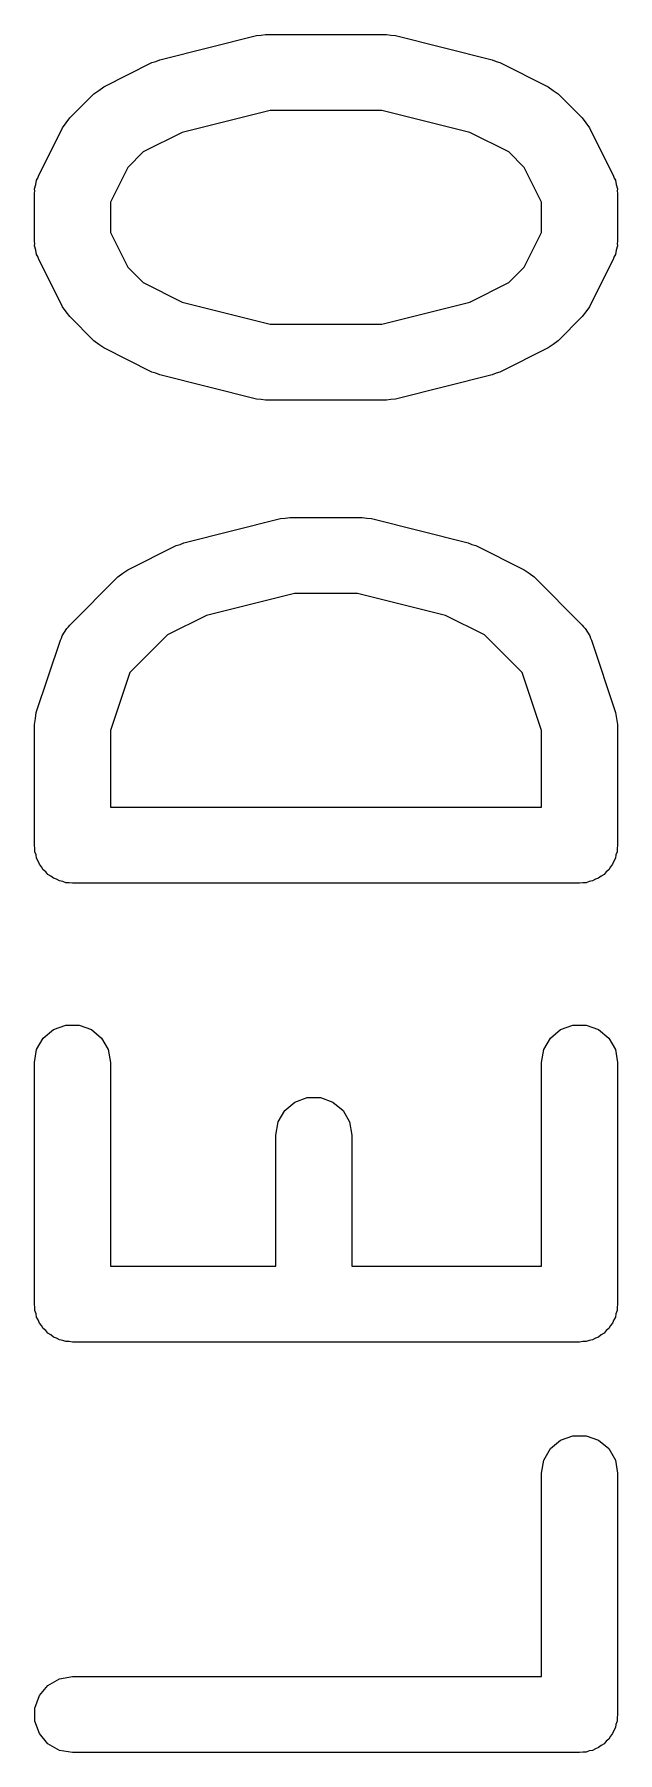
# Model space of a CAD drawing. Extents: x 37 to 154, y -133 to -20.
# Drawn here: x 62.637 to 63.787, y -27.74 to -24.352 of the extents above; entities that cross this region are included whole.
import ezdxf

# ---------------------------------------------------------------- set-up
doc = ezdxf.new("R2010")
doc.units = 0
doc.header["$MEASUREMENT"] = 0
doc.layers.add('BLACK', color=7, linetype='CONTINUOUS')

msp = doc.modelspace()

# ---------------------------------------------------------------- linework, layer by layer
at = {"layer": 'Black'}
for p, q in [((62.8847, -24.402), (63.0751, -24.3544)), ((63.0751, -24.3544), (63.0843, -24.3537)), ((63.0843, -24.3537), (63.0933, -24.3521)), ((63.0933, -24.3521), (63.3314, -24.3521)), ((63.3314, -24.3521), (63.3405, -24.3537)), ((63.3405, -24.3537), (63.3496, -24.3544)), ((63.3496, -24.3544), (63.5401, -24.402)), ((62.7741, -24.4553), (62.8693, -24.4077)), ((62.8693, -24.4077), (62.8772, -24.4053)), ((62.8772, -24.4053), (62.8847, -24.402)), ((63.5401, -24.402), (63.5476, -24.4053)), ((63.5476, -24.4053), (63.5554, -24.4077)), ((63.5554, -24.4077), (63.6507, -24.4553)), ((62.7644, -24.4625), (62.7741, -24.4553)), ((63.6507, -24.4553), (63.6603, -24.4625)), ((62.707, -24.517), (62.7546, -24.4693)), ((62.7546, -24.4693), (62.7644, -24.4625)), ((63.6603, -24.4625), (63.6702, -24.4693)), ((63.6702, -24.4693), (63.7178, -24.517)), ((62.6929, -24.5365), (62.7001, -24.5268)), ((62.7001, -24.5268), (62.707, -24.517)), ((63.1026, -24.5021), (62.929, -24.5455)), ((63.3222, -24.5021), (63.1026, -24.5021)), ((63.4957, -24.5455), (63.3222, -24.5021)), ((63.7178, -24.517), (63.7247, -24.5268)), ((63.7247, -24.5268), (63.7318, -24.5365)), ((62.6453, -24.6317), (62.6929, -24.5365)), ((62.929, -24.5455), (62.852, -24.584)), ((63.5727, -24.584), (63.4957, -24.5455)), ((63.7318, -24.5365), (63.7795, -24.6317)), ((62.852, -24.584), (62.8216, -24.6144)), ((63.6031, -24.6144), (63.5727, -24.584)), ((62.8216, -24.6144), (62.7874, -24.6829)), ((63.6374, -24.6829), (63.6031, -24.6144)), ((62.6374, -24.6652), (62.6381, -24.661)), ((62.6374, -24.7605), (62.6374, -24.6652)), ((62.6379, -24.6567), (62.6404, -24.6482)), ((62.6381, -24.661), (62.6379, -24.6567)), ((62.6404, -24.6482), (62.6419, -24.6396)), ((62.6419, -24.6396), (62.6441, -24.6358)), ((62.6441, -24.6358), (62.6453, -24.6317)), ((63.7795, -24.6317), (63.7807, -24.6358)), ((63.7807, -24.6358), (63.7829, -24.6396)), ((63.7829, -24.6396), (63.7844, -24.6482)), ((63.7844, -24.6482), (63.7869, -24.6567)), ((63.7869, -24.6567), (63.7866, -24.661)), ((63.7866, -24.661), (63.7874, -24.6652)), ((63.7874, -24.6652), (63.7874, -24.7605)), ((62.7874, -24.6829), (62.7874, -24.7428)), ((63.6374, -24.7428), (63.6374, -24.6829)), ((62.6381, -24.7647), (62.6374, -24.7605)), ((62.6379, -24.7691), (62.6381, -24.7647)), ((62.7874, -24.7428), (62.8216, -24.8113)), ((63.6031, -24.8113), (63.6374, -24.7428)), ((63.7874, -24.7605), (63.7866, -24.7647)), ((63.7866, -24.7647), (63.7869, -24.7691)), ((62.6404, -24.7775), (62.6379, -24.7691)), ((62.6419, -24.7861), (62.6404, -24.7775)), ((62.6441, -24.7899), (62.6419, -24.7861)), ((62.6453, -24.794), (62.6441, -24.7899)), ((62.6929, -24.8893), (62.6453, -24.794)), ((63.7795, -24.794), (63.7318, -24.8893)), ((63.7807, -24.7899), (63.7795, -24.794)), ((63.7829, -24.7861), (63.7807, -24.7899)), ((63.7844, -24.7775), (63.7829, -24.7861)), ((63.7869, -24.7691), (63.7844, -24.7775)), ((62.8216, -24.8113), (62.852, -24.8417)), ((63.5727, -24.8417), (63.6031, -24.8113)), ((62.852, -24.8417), (62.929, -24.8802)), ((63.4957, -24.8802), (63.5727, -24.8417)), ((62.7001, -24.8989), (62.6929, -24.8893)), ((62.707, -24.9087), (62.7001, -24.8989)), ((62.929, -24.8802), (63.1026, -24.9236)), ((63.3222, -24.9236), (63.4957, -24.8802)), ((63.7247, -24.8989), (63.7178, -24.9087)), ((63.7318, -24.8893), (63.7247, -24.8989)), ((62.7546, -24.9564), (62.707, -24.9087)), ((63.1026, -24.9236), (63.3222, -24.9236)), ((63.7178, -24.9087), (63.6702, -24.9564)), ((62.7644, -24.9633), (62.7546, -24.9564)), ((62.7741, -24.9704), (62.7644, -24.9633)), ((63.6603, -24.9633), (63.6507, -24.9704)), ((63.6702, -24.9564), (63.6603, -24.9633)), ((62.8693, -25.018), (62.7741, -24.9704)), ((63.6507, -24.9704), (63.5554, -25.018)), ((62.8772, -25.0204), (62.8693, -25.018)), ((62.8847, -25.0237), (62.8772, -25.0204)), ((63.0751, -25.0713), (62.8847, -25.0237)), ((63.5401, -25.0237), (63.3496, -25.0713)), ((63.5476, -25.0204), (63.5401, -25.0237)), ((63.5554, -25.018), (63.5476, -25.0204)), ((63.0843, -25.072), (63.0751, -25.0713)), ((63.3496, -25.0713), (63.3405, -25.072)), ((63.0933, -25.0736), (63.0843, -25.072)), ((63.3314, -25.0736), (63.0933, -25.0736)), ((63.3405, -25.072), (63.3314, -25.0736)), ((62.9323, -25.3544), (63.1228, -25.3068)), ((63.1228, -25.3068), (63.1319, -25.3061)), ((63.1319, -25.3061), (63.141, -25.3045)), ((63.141, -25.3045), (63.2838, -25.3045)), ((63.2838, -25.3045), (63.2928, -25.3061)), ((63.2928, -25.3061), (63.302, -25.3068)), ((63.302, -25.3068), (63.4925, -25.3544)), ((62.8217, -25.4077), (62.9169, -25.3601)), ((62.9169, -25.3601), (62.9248, -25.3577)), ((62.9248, -25.3577), (62.9323, -25.3544)), ((63.4925, -25.3544), (63.5, -25.3577)), ((63.5, -25.3577), (63.5078, -25.3601)), ((63.5078, -25.3601), (63.6031, -25.4077)), ((62.812, -25.4148), (62.8217, -25.4077)), ((63.6031, -25.4077), (63.6127, -25.4148)), ((62.707, -25.517), (62.8022, -25.4217)), ((62.8022, -25.4217), (62.812, -25.4148)), ((63.6127, -25.4148), (63.6226, -25.4217)), ((63.6226, -25.4217), (63.7178, -25.517)), ((63.1502, -25.4545), (62.9767, -25.4979)), ((63.2746, -25.4545), (63.1502, -25.4545)), ((63.4481, -25.4979), (63.2746, -25.4545)), ((62.9767, -25.4979), (62.8997, -25.5364)), ((63.5251, -25.5364), (63.4481, -25.4979)), ((62.6888, -25.5463), (62.6909, -25.5425)), ((62.6909, -25.5425), (62.692, -25.5383)), ((62.692, -25.5383), (62.6971, -25.5311)), ((62.6971, -25.5311), (62.7013, -25.5234)), ((62.7013, -25.5234), (62.7045, -25.5205)), ((62.7045, -25.5205), (62.707, -25.517)), ((62.8997, -25.5364), (62.8256, -25.6105)), ((63.5992, -25.6105), (63.5251, -25.5364)), ((63.7178, -25.517), (63.7203, -25.5205)), ((63.7203, -25.5205), (63.7235, -25.5234)), ((63.7235, -25.5234), (63.7277, -25.5311)), ((63.7277, -25.5311), (63.7327, -25.5383)), ((63.7327, -25.5383), (63.7339, -25.5425)), ((63.7339, -25.5425), (63.7359, -25.5463)), ((62.6412, -25.6891), (62.6888, -25.5463)), ((63.7359, -25.5463), (63.7835, -25.6891)), ((62.8256, -25.6105), (62.7874, -25.725)), ((63.6374, -25.725), (63.5992, -25.6105)), ((62.6374, -25.7129), (62.6395, -25.701)), ((62.6374, -25.951), (62.6374, -25.7129)), ((62.6395, -25.701), (62.6412, -25.6891)), ((63.7835, -25.6891), (63.7853, -25.701)), ((63.7853, -25.701), (63.7874, -25.7129)), ((63.7874, -25.7129), (63.7874, -25.951)), ((62.7874, -25.725), (62.7874, -25.876)), ((63.6374, -25.876), (63.6374, -25.725)), ((62.7874, -25.876), (63.6374, -25.876)), ((62.6385, -25.9574), (62.6374, -25.951)), ((63.7874, -25.951), (63.7862, -25.9574)), ((62.6385, -25.964), (62.6385, -25.9574)), ((62.6408, -25.9701), (62.6385, -25.964)), ((62.6419, -25.9766), (62.6408, -25.9701)), ((62.6452, -25.9823), (62.6419, -25.9766)), ((62.6474, -25.9885), (62.6452, -25.9823)), ((63.7796, -25.9823), (63.7773, -25.9885)), ((63.7829, -25.9766), (63.7796, -25.9823)), ((63.784, -25.9701), (63.7829, -25.9766)), ((63.7862, -25.964), (63.784, -25.9701)), ((63.7862, -25.9574), (63.7862, -25.964)), ((62.6516, -25.9935), (62.6474, -25.9885)), ((62.6549, -25.9992), (62.6516, -25.9935)), ((62.66, -26.0034), (62.6549, -25.9992)), ((62.6642, -26.0084), (62.66, -26.0034)), ((62.6699, -26.0117), (62.6642, -26.0084)), ((62.6749, -26.0159), (62.6699, -26.0117)), ((62.681, -26.0181), (62.6749, -26.0159)), ((62.6867, -26.0214), (62.681, -26.0181)), ((63.7437, -26.0181), (63.738, -26.0214)), ((63.7499, -26.0159), (63.7437, -26.0181)), ((63.7549, -26.0117), (63.7499, -26.0159)), ((63.7606, -26.0084), (63.7549, -26.0117)), ((63.7648, -26.0034), (63.7606, -26.0084)), ((63.7698, -25.9992), (63.7648, -26.0034)), ((63.7731, -25.9935), (63.7698, -25.9992)), ((63.7773, -25.9885), (63.7731, -25.9935)), ((62.6932, -26.0226), (62.6867, -26.0214)), ((62.6994, -26.0248), (62.6932, -26.0226)), ((62.7059, -26.0248), (62.6994, -26.0248)), ((62.7124, -26.026), (62.7059, -26.0248)), ((63.7124, -26.026), (62.7124, -26.026)), ((63.7188, -26.0248), (63.7124, -26.026)), ((63.7254, -26.0248), (63.7188, -26.0248)), ((63.7316, -26.0226), (63.7254, -26.0248)), ((63.738, -26.0214), (63.7316, -26.0226)), ((62.6549, -26.3313), (62.6749, -26.3146)), ((62.6749, -26.3146), (62.6994, -26.3057)), ((62.6994, -26.3057), (62.7254, -26.3057)), ((62.7254, -26.3057), (62.7499, -26.3146)), ((62.7499, -26.3146), (62.7698, -26.3313)), ((63.6549, -26.3313), (63.6749, -26.3146)), ((63.6749, -26.3146), (63.6994, -26.3057)), ((63.6994, -26.3057), (63.7254, -26.3057)), ((63.7254, -26.3057), (63.7499, -26.3146)), ((63.7499, -26.3146), (63.7698, -26.3313)), ((62.6374, -26.3795), (62.6419, -26.3539)), ((62.6419, -26.3539), (62.6549, -26.3313)), ((62.7698, -26.3313), (62.7829, -26.3539)), ((62.7829, -26.3539), (62.7874, -26.3795)), ((63.6374, -26.3795), (63.6419, -26.3539)), ((63.6419, -26.3539), (63.6549, -26.3313)), ((63.7698, -26.3313), (63.7829, -26.3539)), ((63.7829, -26.3539), (63.7874, -26.3795)), ((62.6374, -26.8557), (62.6374, -26.3795)), ((62.7874, -26.3795), (62.7874, -26.7807)), ((63.6374, -26.7807), (63.6374, -26.3795)), ((63.7874, -26.3795), (63.7874, -26.8557)), ((63.1311, -26.4742), (63.1511, -26.4574)), ((63.1511, -26.4574), (63.1755, -26.4485)), ((63.1755, -26.4485), (63.2016, -26.4485)), ((63.2016, -26.4485), (63.2261, -26.4574)), ((63.2261, -26.4574), (63.246, -26.4742)), ((63.1181, -26.4967), (63.1311, -26.4742)), ((63.246, -26.4742), (63.259, -26.4967)), ((63.1136, -26.5224), (63.1181, -26.4967)), ((63.1136, -26.7807), (63.1136, -26.5224)), ((63.259, -26.4967), (63.2636, -26.5224)), ((63.2636, -26.5224), (63.2636, -26.7807)), ((62.7874, -26.7807), (63.1136, -26.7807)), ((63.2636, -26.7807), (63.6374, -26.7807)), ((62.6385, -26.8622), (62.6374, -26.8557)), ((62.6385, -26.8687), (62.6385, -26.8622)), ((63.7874, -26.8557), (63.7862, -26.8622)), ((63.7862, -26.8622), (63.7862, -26.8687)), ((62.6408, -26.8749), (62.6385, -26.8687)), ((62.6419, -26.8814), (62.6408, -26.8749)), ((62.6452, -26.887), (62.6419, -26.8814)), ((62.6474, -26.8932), (62.6452, -26.887)), ((62.6516, -26.8982), (62.6474, -26.8932)), ((62.6549, -26.9039), (62.6516, -26.8982)), ((63.7731, -26.8982), (63.7698, -26.9039)), ((63.7773, -26.8932), (63.7731, -26.8982)), ((63.7796, -26.887), (63.7773, -26.8932)), ((63.7829, -26.8814), (63.7796, -26.887)), ((63.784, -26.8749), (63.7829, -26.8814)), ((63.7862, -26.8687), (63.784, -26.8749)), ((62.66, -26.9081), (62.6549, -26.9039)), ((62.6642, -26.9132), (62.66, -26.9081)), ((62.6699, -26.9164), (62.6642, -26.9132)), ((62.6749, -26.9207), (62.6699, -26.9164)), ((62.681, -26.9229), (62.6749, -26.9207)), ((62.6867, -26.9262), (62.681, -26.9229)), ((62.6932, -26.9273), (62.6867, -26.9262)), ((62.6994, -26.9296), (62.6932, -26.9273)), ((62.7059, -26.9296), (62.6994, -26.9296)), ((62.7124, -26.9307), (62.7059, -26.9296)), ((63.7124, -26.9307), (62.7124, -26.9307)), ((63.7188, -26.9296), (63.7124, -26.9307)), ((63.7254, -26.9296), (63.7188, -26.9296)), ((63.7316, -26.9273), (63.7254, -26.9296)), ((63.738, -26.9262), (63.7316, -26.9273)), ((63.7437, -26.9229), (63.738, -26.9262)), ((63.7499, -26.9207), (63.7437, -26.9229)), ((63.7549, -26.9164), (63.7499, -26.9207)), ((63.7606, -26.9132), (63.7549, -26.9164)), ((63.7648, -26.9081), (63.7606, -26.9132)), ((63.7698, -26.9039), (63.7648, -26.9081)), ((63.6549, -27.1408), (63.6749, -27.1241)), ((63.6749, -27.1241), (63.6994, -27.1152)), ((63.6994, -27.1152), (63.7254, -27.1152)), ((63.7254, -27.1152), (63.7499, -27.1241)), ((63.7499, -27.1241), (63.7698, -27.1408)), ((63.6374, -27.189), (63.6419, -27.1634)), ((63.6419, -27.1634), (63.6549, -27.1408)), ((63.7698, -27.1408), (63.7829, -27.1634)), ((63.7829, -27.1634), (63.7874, -27.189)), ((63.6374, -27.5902), (63.6374, -27.189)), ((63.7874, -27.189), (63.7874, -27.6652)), ((62.6474, -27.6277), (62.6642, -27.6078)), ((62.6642, -27.6078), (62.6867, -27.5948)), ((62.6867, -27.5948), (62.7124, -27.5902)), ((62.7124, -27.5902), (63.6374, -27.5902)), ((62.6385, -27.6522), (62.6474, -27.6277)), ((62.6385, -27.6783), (62.6385, -27.6522)), ((62.6474, -27.7027), (62.6385, -27.6783)), ((63.7862, -27.6783), (63.784, -27.6844)), ((63.7874, -27.6652), (63.7862, -27.6717)), ((63.7862, -27.6717), (63.7862, -27.6783)), ((62.6642, -27.7227), (62.6474, -27.7027)), ((63.7698, -27.7134), (63.7648, -27.7177)), ((63.7731, -27.7078), (63.7698, -27.7134)), ((63.7773, -27.7027), (63.7731, -27.7078)), ((63.7796, -27.6966), (63.7773, -27.7027)), ((63.7829, -27.6909), (63.7796, -27.6966)), ((63.784, -27.6844), (63.7829, -27.6909)), ((62.6867, -27.7357), (62.6642, -27.7227)), ((62.7124, -27.7402), (62.6867, -27.7357)), ((63.7124, -27.7402), (62.7124, -27.7402)), ((63.7188, -27.7391), (63.7124, -27.7402)), ((63.7254, -27.7391), (63.7188, -27.7391)), ((63.7316, -27.7369), (63.7254, -27.7391)), ((63.738, -27.7357), (63.7316, -27.7369)), ((63.7437, -27.7324), (63.738, -27.7357)), ((63.7499, -27.7302), (63.7437, -27.7324)), ((63.7549, -27.726), (63.7499, -27.7302)), ((63.7606, -27.7227), (63.7549, -27.726)), ((63.7648, -27.7177), (63.7606, -27.7227))]:
    msp.add_line(p, q, dxfattribs=at)

doc.saveas('drawing.dxf')
